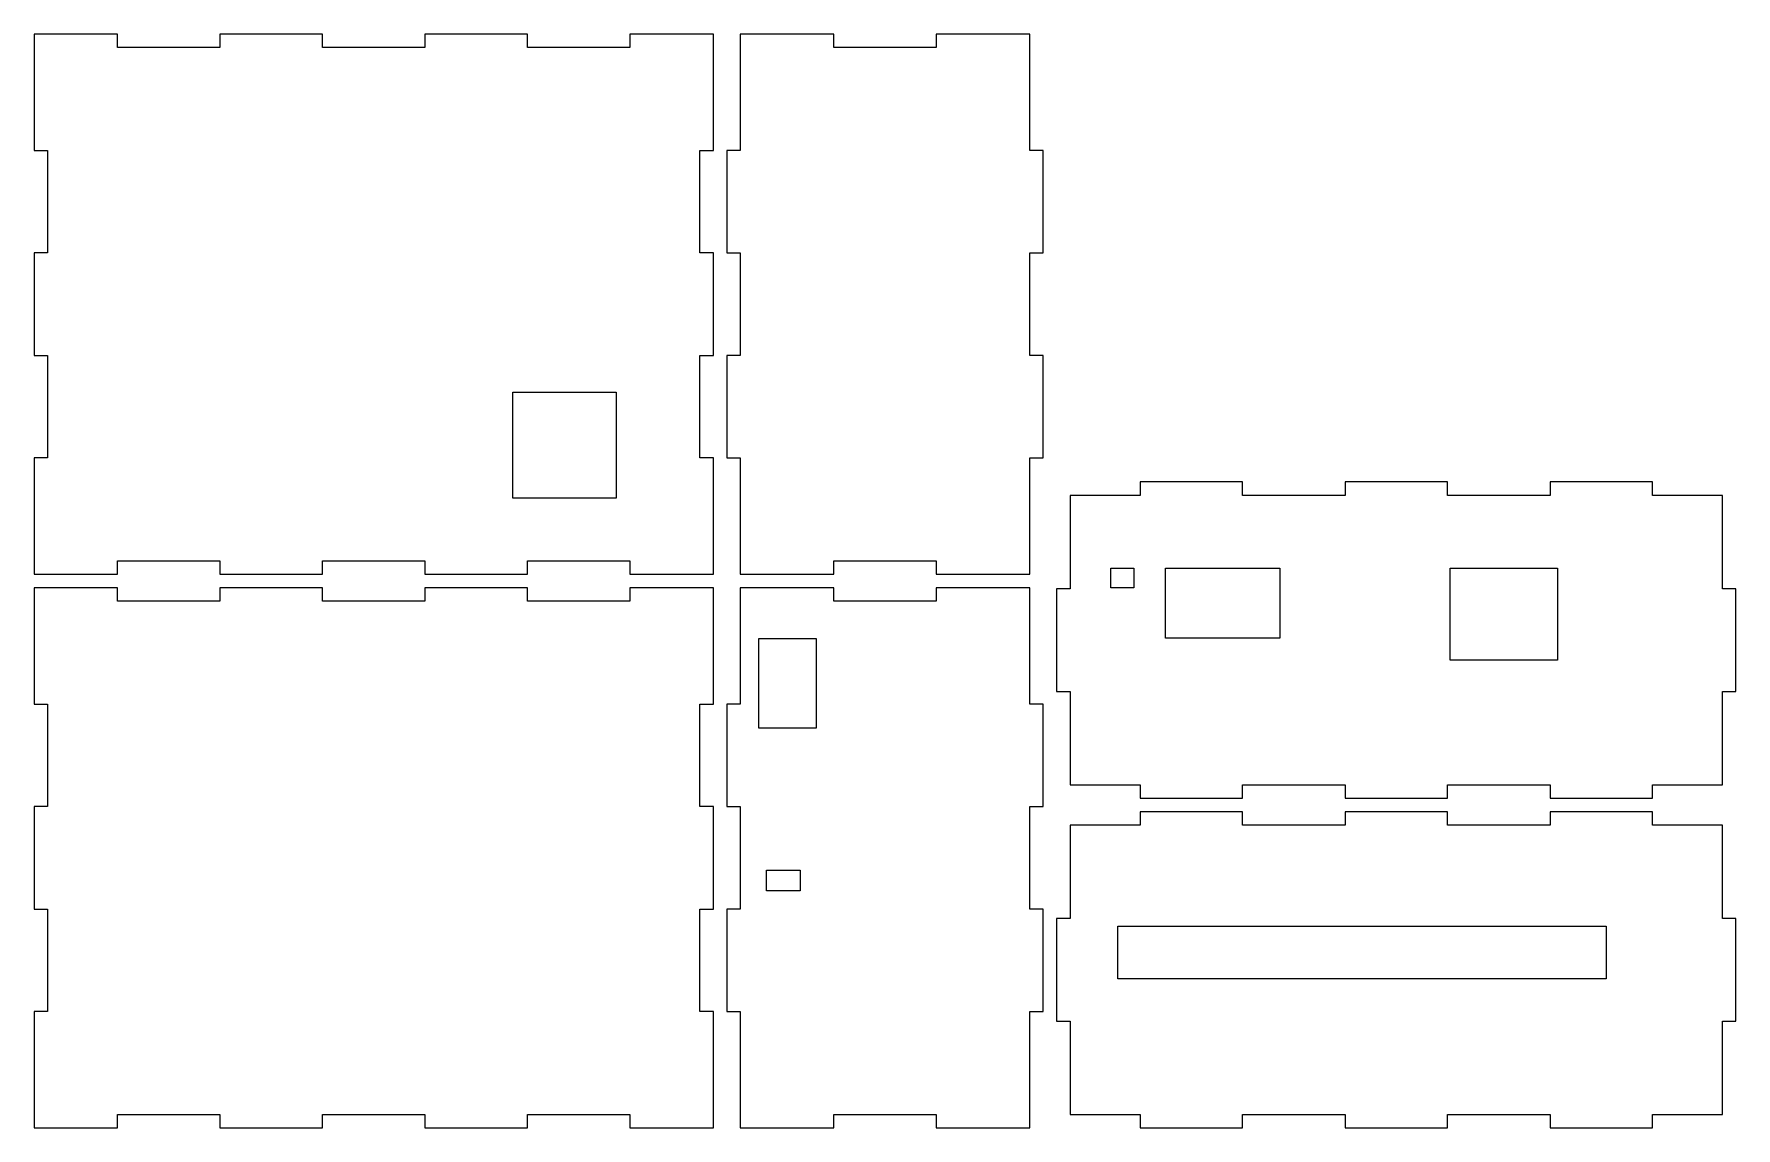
# Model space of a CAD drawing. Header units: millimetres. Extents: x 0 to 380, y 3 to 247.
import ezdxf

# ---------------------------------------------------------------- set-up
doc = ezdxf.new("R2010")
doc.units = ezdxf.units.MM
doc.header["$MEASUREMENT"] = 0
doc.layers.get('0').update_dxf_attribs({"linetype": 'CONTINUOUS'})
for name, color, linetype in [('back_outsideCutPath', 7, 'CONTINUOUS'), ('bottom_outsideCutPath', 7, 'CONTINUOUS'), ('front_outsideCutPath', 7, 'CONTINUOUS'), ('left_outsideCutPath', 7, 'CONTINUOUS'), ('right_outsideCutPath', 7, 'CONTINUOUS'), ('top_outsideCutPath', 7, 'CONTINUOUS')]:
    doc.layers.add(name, color=color, linetype=linetype)

msp = doc.modelspace()

# ---------------------------------------------------------------- linework, layer by layer
at = {"linetype": 'Continuous'}
for points in [[(106.88, 167.28), (129.88, 167.28), (129.88, 143.58), (106.88, 143.58)], [(240.26, 127.96), (245.46, 127.96), (245.46, 123.56), (240.26, 123.56)], [(252.52, 127.96), (278.02, 127.96), (278.02, 112.36), (252.52, 112.36)], [(315.99, 127.96), (339.99, 127.96), (339.99, 107.46), (315.99, 107.46)], [(161.78, 112.25), (174.52, 112.25), (174.52, 92.25), (161.78, 92.25)], [(163.47, 60.57), (170.94, 60.57), (170.94, 55.97), (163.47, 55.97)], [(241.89, 48.05), (350.82, 48.05), (350.82, 36.29), (241.89, 36.29)]]:
    msp.add_lwpolyline(points, close=True, dxfattribs=at)
at = {"layer": 'back_outsideCutPath'}
for p, q in [((0, 247.2), (0, 221.21)), ((18.61, 247.2), (0, 247.2)), ((18.61, 244.2), (18.61, 247.2)), ((64.36, 247.2), (41.49, 247.2)), ((41.49, 247.2), (41.49, 244.2)), ((64.36, 244.2), (64.36, 247.2)), ((110.11, 247.2), (87.24, 247.2)), ((87.24, 247.2), (87.24, 244.2)), ((110.11, 244.2), (110.11, 247.2)), ((151.6, 247.2), (132.99, 247.2)), ((132.99, 247.2), (132.99, 244.2)), ((151.6, 244.09), (151.6, 247.2)), ((41.49, 244.2), (18.61, 244.2)), ((87.24, 244.2), (64.36, 244.2)), ((132.99, 244.2), (110.11, 244.2)), ((151.6, 221.21), (151.6, 244.09)), ((0, 221.21), (3, 221.21)), ((3, 221.21), (3, 198.34)), ((148.6, 198.34), (148.6, 221.21)), ((148.6, 221.21), (151.6, 221.21)), ((3, 198.34), (0, 198.34)), ((0, 198.34), (0, 175.46)), ((151.6, 198.34), (148.6, 198.34)), ((151.6, 175.46), (151.6, 198.34)), ((0, 175.46), (3, 175.46)), ((3, 175.46), (3, 152.59)), ((148.6, 152.59), (148.6, 175.46)), ((148.6, 175.46), (151.6, 175.46)), ((3, 152.59), (0, 152.59)), ((0, 152.59), (0, 129.71)), ((151.6, 152.59), (148.6, 152.59)), ((151.6, 126.6), (151.6, 152.59)), ((0, 129.71), (0, 126.6)), ((18.61, 126.6), (18.61, 129.6)), ((18.61, 129.6), (41.49, 129.6)), ((41.49, 129.6), (41.49, 126.6)), ((64.36, 126.6), (64.36, 129.6)), ((64.36, 129.6), (87.24, 129.6)), ((87.24, 129.6), (87.24, 126.6)), ((110.11, 126.6), (110.11, 129.6)), ((110.11, 129.6), (132.99, 129.6)), ((132.99, 129.6), (132.99, 126.6)), ((0, 126.6), (18.61, 126.6)), ((41.49, 126.6), (64.36, 126.6)), ((87.24, 126.6), (110.11, 126.6)), ((132.99, 126.6), (151.6, 126.6))]:
    msp.add_line(p, q, dxfattribs=at)
at = {"layer": 'bottom_outsideCutPath'}
for p, q in [((269.69, 147.2), (246.81, 147.2)), ((246.81, 147.2), (246.81, 144.2)), ((269.69, 144.2), (269.69, 147.2)), ((315.44, 147.2), (292.56, 147.2)), ((292.56, 147.2), (292.56, 144.2)), ((315.44, 144.2), (315.44, 147.2)), ((361.19, 147.2), (338.31, 147.2)), ((338.31, 147.2), (338.31, 144.2)), ((361.19, 144.2), (361.19, 147.2)), ((231.2, 144.2), (231.2, 123.34)), ((246.81, 144.2), (231.2, 144.2)), ((292.56, 144.2), (269.69, 144.2)), ((338.31, 144.2), (315.44, 144.2)), ((376.8, 144.2), (361.19, 144.2)), ((376.8, 123.34), (376.8, 144.2)), ((231.2, 123.34), (228.2, 123.34)), ((228.2, 123.34), (228.2, 100.46)), ((379.8, 123.34), (376.8, 123.34)), ((379.8, 100.46), (379.8, 123.34)), ((228.2, 100.46), (231.2, 100.46)), ((231.2, 100.46), (231.2, 79.6)), ((376.8, 79.6), (376.8, 100.46)), ((376.8, 100.46), (379.8, 100.46)), ((231.2, 79.6), (246.81, 79.6)), ((246.81, 79.6), (246.81, 76.6)), ((246.81, 76.6), (269.69, 76.6)), ((269.69, 76.6), (269.69, 79.6)), ((269.69, 79.6), (292.56, 79.6)), ((292.56, 79.6), (292.56, 76.6)), ((292.56, 76.6), (315.44, 76.6)), ((315.44, 76.6), (315.44, 79.6)), ((315.44, 79.6), (338.31, 79.6)), ((338.31, 79.6), (338.31, 76.6)), ((338.31, 76.6), (361.19, 76.6)), ((361.19, 76.6), (361.19, 79.6)), ((361.19, 79.6), (376.8, 79.6))]:
    msp.add_line(p, q, dxfattribs=at)
at = {"layer": 'front_outsideCutPath'}
for p, q in [((0, 123.6), (0, 97.61)), ((18.61, 123.6), (0, 123.6)), ((18.61, 120.6), (18.61, 123.6)), ((64.36, 123.6), (41.49, 123.6)), ((41.49, 123.6), (41.49, 120.6)), ((64.36, 120.6), (64.36, 123.6)), ((110.11, 123.6), (87.24, 123.6)), ((87.24, 123.6), (87.24, 120.6)), ((110.11, 120.6), (110.11, 123.6)), ((151.6, 123.6), (132.99, 123.6)), ((132.99, 123.6), (132.99, 120.6)), ((151.6, 120.49), (151.6, 123.6)), ((41.49, 120.6), (18.61, 120.6)), ((87.24, 120.6), (64.36, 120.6)), ((132.99, 120.6), (110.11, 120.6)), ((151.6, 97.61), (151.6, 120.49)), ((0, 97.61), (3, 97.61)), ((3, 97.61), (3, 74.74)), ((148.6, 74.74), (148.6, 97.61)), ((148.6, 97.61), (151.6, 97.61)), ((3, 74.74), (0, 74.74)), ((0, 74.74), (0, 51.86)), ((151.6, 74.74), (148.6, 74.74)), ((151.6, 51.86), (151.6, 74.74)), ((0, 51.86), (3, 51.86)), ((3, 51.86), (3, 28.99)), ((148.6, 28.99), (148.6, 51.86)), ((148.6, 51.86), (151.6, 51.86)), ((3, 28.99), (0, 28.99)), ((0, 28.99), (0, 6.11)), ((151.6, 28.99), (148.6, 28.99)), ((151.6, 3), (151.6, 28.99)), ((0, 6.11), (0, 3)), ((18.61, 3), (18.61, 6)), ((18.61, 6), (41.49, 6)), ((41.49, 6), (41.49, 3)), ((64.36, 3), (64.36, 6)), ((64.36, 6), (87.24, 6)), ((87.24, 6), (87.24, 3)), ((110.11, 3), (110.11, 6)), ((110.11, 6), (132.99, 6)), ((132.99, 6), (132.99, 3)), ((0, 3), (18.61, 3)), ((41.49, 3), (64.36, 3)), ((87.24, 3), (110.11, 3)), ((132.99, 3), (151.6, 3))]:
    msp.add_line(p, q, dxfattribs=at)
at = {"layer": 'left_outsideCutPath'}
for p, q in [((157.6, 123.6), (157.6, 97.61)), ((178.46, 123.6), (157.6, 123.6)), ((178.46, 120.6), (178.46, 123.6)), ((222.2, 123.6), (201.34, 123.6)), ((201.34, 123.6), (201.34, 120.6)), ((222.2, 120.49), (222.2, 123.6)), ((201.34, 120.6), (178.46, 120.6)), ((222.2, 97.61), (222.2, 120.49)), ((157.6, 97.61), (154.6, 97.61)), ((154.6, 97.61), (154.6, 74.74)), ((225.2, 97.61), (222.2, 97.61)), ((225.2, 74.74), (225.2, 97.61)), ((154.6, 74.74), (157.6, 74.74)), ((157.6, 74.74), (157.6, 51.86)), ((222.2, 51.86), (222.2, 74.74)), ((222.2, 74.74), (225.2, 74.74)), ((157.6, 51.86), (154.6, 51.86)), ((154.6, 51.86), (154.6, 28.99)), ((225.2, 51.86), (222.2, 51.86)), ((225.2, 28.99), (225.2, 51.86)), ((154.6, 28.99), (157.6, 28.99)), ((157.6, 28.99), (157.6, 6.11)), ((222.2, 3), (222.2, 28.99)), ((222.2, 28.99), (225.2, 28.99)), ((157.6, 6.11), (157.6, 3)), ((178.46, 3), (178.46, 6)), ((178.46, 6), (201.34, 6)), ((201.34, 6), (201.34, 3)), ((157.6, 3), (178.46, 3)), ((201.34, 3), (222.2, 3))]:
    msp.add_line(p, q, dxfattribs=at)
at = {"layer": 'right_outsideCutPath'}
for p, q in [((157.6, 247.2), (157.6, 221.21)), ((178.46, 247.2), (157.6, 247.2)), ((178.46, 244.2), (178.46, 247.2)), ((222.2, 247.2), (201.34, 247.2)), ((201.34, 247.2), (201.34, 244.2)), ((222.2, 244.09), (222.2, 247.2)), ((201.34, 244.2), (178.46, 244.2)), ((222.2, 221.21), (222.2, 244.09)), ((157.6, 221.21), (154.6, 221.21)), ((154.6, 221.21), (154.6, 198.34)), ((225.2, 221.21), (222.2, 221.21)), ((225.2, 198.34), (225.2, 221.21)), ((154.6, 198.34), (157.6, 198.34)), ((157.6, 198.34), (157.6, 175.46)), ((222.2, 175.46), (222.2, 198.34)), ((222.2, 198.34), (225.2, 198.34)), ((157.6, 175.46), (154.6, 175.46)), ((154.6, 175.46), (154.6, 152.59)), ((225.2, 175.46), (222.2, 175.46)), ((225.2, 152.59), (225.2, 175.46)), ((154.6, 152.59), (157.6, 152.59)), ((157.6, 152.59), (157.6, 129.71)), ((222.2, 126.6), (222.2, 152.59)), ((222.2, 152.59), (225.2, 152.59)), ((157.6, 129.71), (157.6, 126.6)), ((178.46, 126.6), (178.46, 129.6)), ((178.46, 129.6), (201.34, 129.6)), ((201.34, 129.6), (201.34, 126.6)), ((157.6, 126.6), (178.46, 126.6)), ((201.34, 126.6), (222.2, 126.6))]:
    msp.add_line(p, q, dxfattribs=at)
at = {"layer": 'top_outsideCutPath'}
for p, q in [((269.69, 73.6), (246.81, 73.6)), ((246.81, 73.6), (246.81, 70.6)), ((269.69, 70.6), (269.69, 73.6)), ((315.44, 73.6), (292.56, 73.6)), ((292.56, 73.6), (292.56, 70.6)), ((315.44, 70.6), (315.44, 73.6)), ((361.19, 73.6), (338.31, 73.6)), ((338.31, 73.6), (338.31, 70.6)), ((361.19, 70.6), (361.19, 73.6)), ((231.2, 70.6), (231.2, 49.74)), ((246.81, 70.6), (231.2, 70.6)), ((292.56, 70.6), (269.69, 70.6)), ((338.31, 70.6), (315.44, 70.6)), ((376.8, 70.6), (361.19, 70.6)), ((376.8, 49.74), (376.8, 70.6)), ((231.2, 49.74), (228.2, 49.74)), ((228.2, 49.74), (228.2, 26.86)), ((379.8, 49.74), (376.8, 49.74)), ((379.8, 26.86), (379.8, 49.74)), ((228.2, 26.86), (231.2, 26.86)), ((231.2, 26.86), (231.2, 6)), ((376.8, 6), (376.8, 26.86)), ((376.8, 26.86), (379.8, 26.86)), ((231.2, 6), (246.81, 6)), ((246.81, 6), (246.81, 3)), ((269.69, 3), (269.69, 6)), ((269.69, 6), (292.56, 6)), ((292.56, 6), (292.56, 3)), ((315.44, 3), (315.44, 6)), ((315.44, 6), (338.31, 6)), ((338.31, 6), (338.31, 3)), ((361.19, 3), (361.19, 6)), ((361.19, 6), (376.8, 6)), ((246.81, 3), (269.69, 3)), ((292.56, 3), (315.44, 3)), ((338.31, 3), (361.19, 3))]:
    msp.add_line(p, q, dxfattribs=at)

doc.saveas('drawing.dxf')
